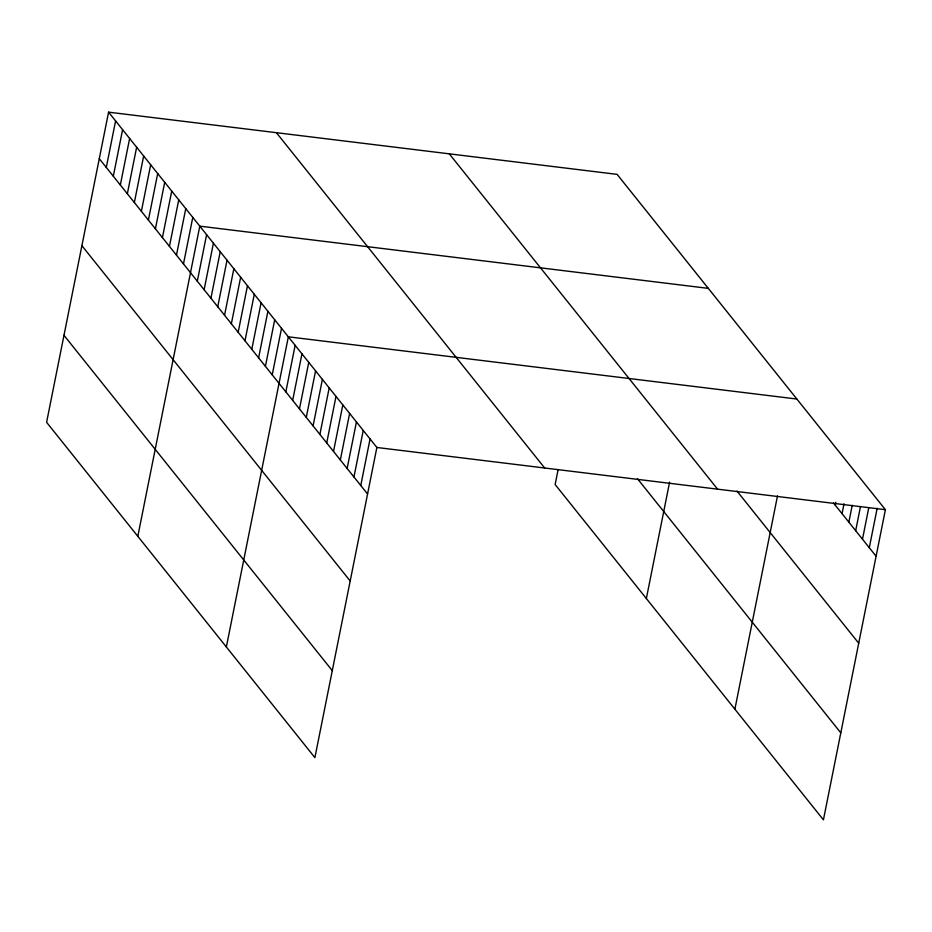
<?xml version="1.0" encoding="UTF-8"?>
<svg xmlns="http://www.w3.org/2000/svg" width="932" height="932" viewBox="0 0 932 932"><rect width="100%" height="100%" fill="white"/><g stroke="black" fill="none" stroke-linecap="round" stroke-linejoin="round"><path stroke-width="1.4" d="M108.578 112.155L46.6 422.312L314.9 757.634L376.866 447.477L108.578 112.155L617.101 174.366L885.4 509.688L823.422 819.845L555.134 484.524L558.117 469.577M106.295 167.457L115.591 120.915M113.308 176.23L122.605 129.688M120.333 184.99L129.63 138.46M127.346 193.763L136.643 147.233M134.359 202.535L143.656 155.994M141.384 211.308L150.681 164.766M148.398 220.08L157.694 173.538M155.411 228.841L164.708 182.311M162.424 237.613L171.733 191.083M169.449 246.386L178.746 199.844M176.463 255.158L185.759 208.617M183.476 263.931L192.784 217.389M137.82 536.319L199.798 226.161L708.32 288.372M197.304 281.208L206.601 234.666M204.12 289.724L213.416 243.182M210.923 298.228L220.232 251.698M217.739 306.745L227.035 260.203M224.554 315.261L233.85 268.719M231.357 323.765L240.654 277.235M238.173 332.281L247.469 285.74M244.976 340.797L254.285 294.256M251.791 349.302L261.088 302.772M258.607 357.818L267.903 311.276M265.41 366.323L274.707 319.793M272.226 374.839L281.522 328.309M226.36 646.971L288.338 336.813L796.86 399.036M285.844 391.859L295.141 345.329M292.66 400.376L301.956 353.845M299.463 408.892L308.76 362.35M306.279 417.396L315.575 370.866M313.082 425.912L322.39 379.382M319.897 434.428L329.194 387.887M326.713 442.933L336.009 396.403M333.516 451.449L342.813 404.919M340.331 459.965L349.628 413.424M347.135 468.47L356.443 421.94M353.95 476.986L363.247 430.456M360.766 485.502L370.062 438.96M646.354 598.53L669.607 482.135M734.882 709.194L777.509 495.859M835.235 505.156L835.806 502.336M842.05 513.672L844.019 503.793M848.854 522.176L852.244 505.26M855.669 530.692L860.457 506.717M862.484 539.197L868.682 508.185M869.288 547.713L877.175 508.231M376.866 447.477L885.4 509.688M833.534 503.024L876.103 556.229M736.979 491.071L858.722 643.22M449.294 153.838L717.582 489.16M637.418 478.652L840.804 732.855M276.396 132.682L544.684 468.004M99.281 158.685L367.569 494.007M81.9 245.675L350.187 581.009M63.982 335.31L332.281 670.644"/></g></svg>
